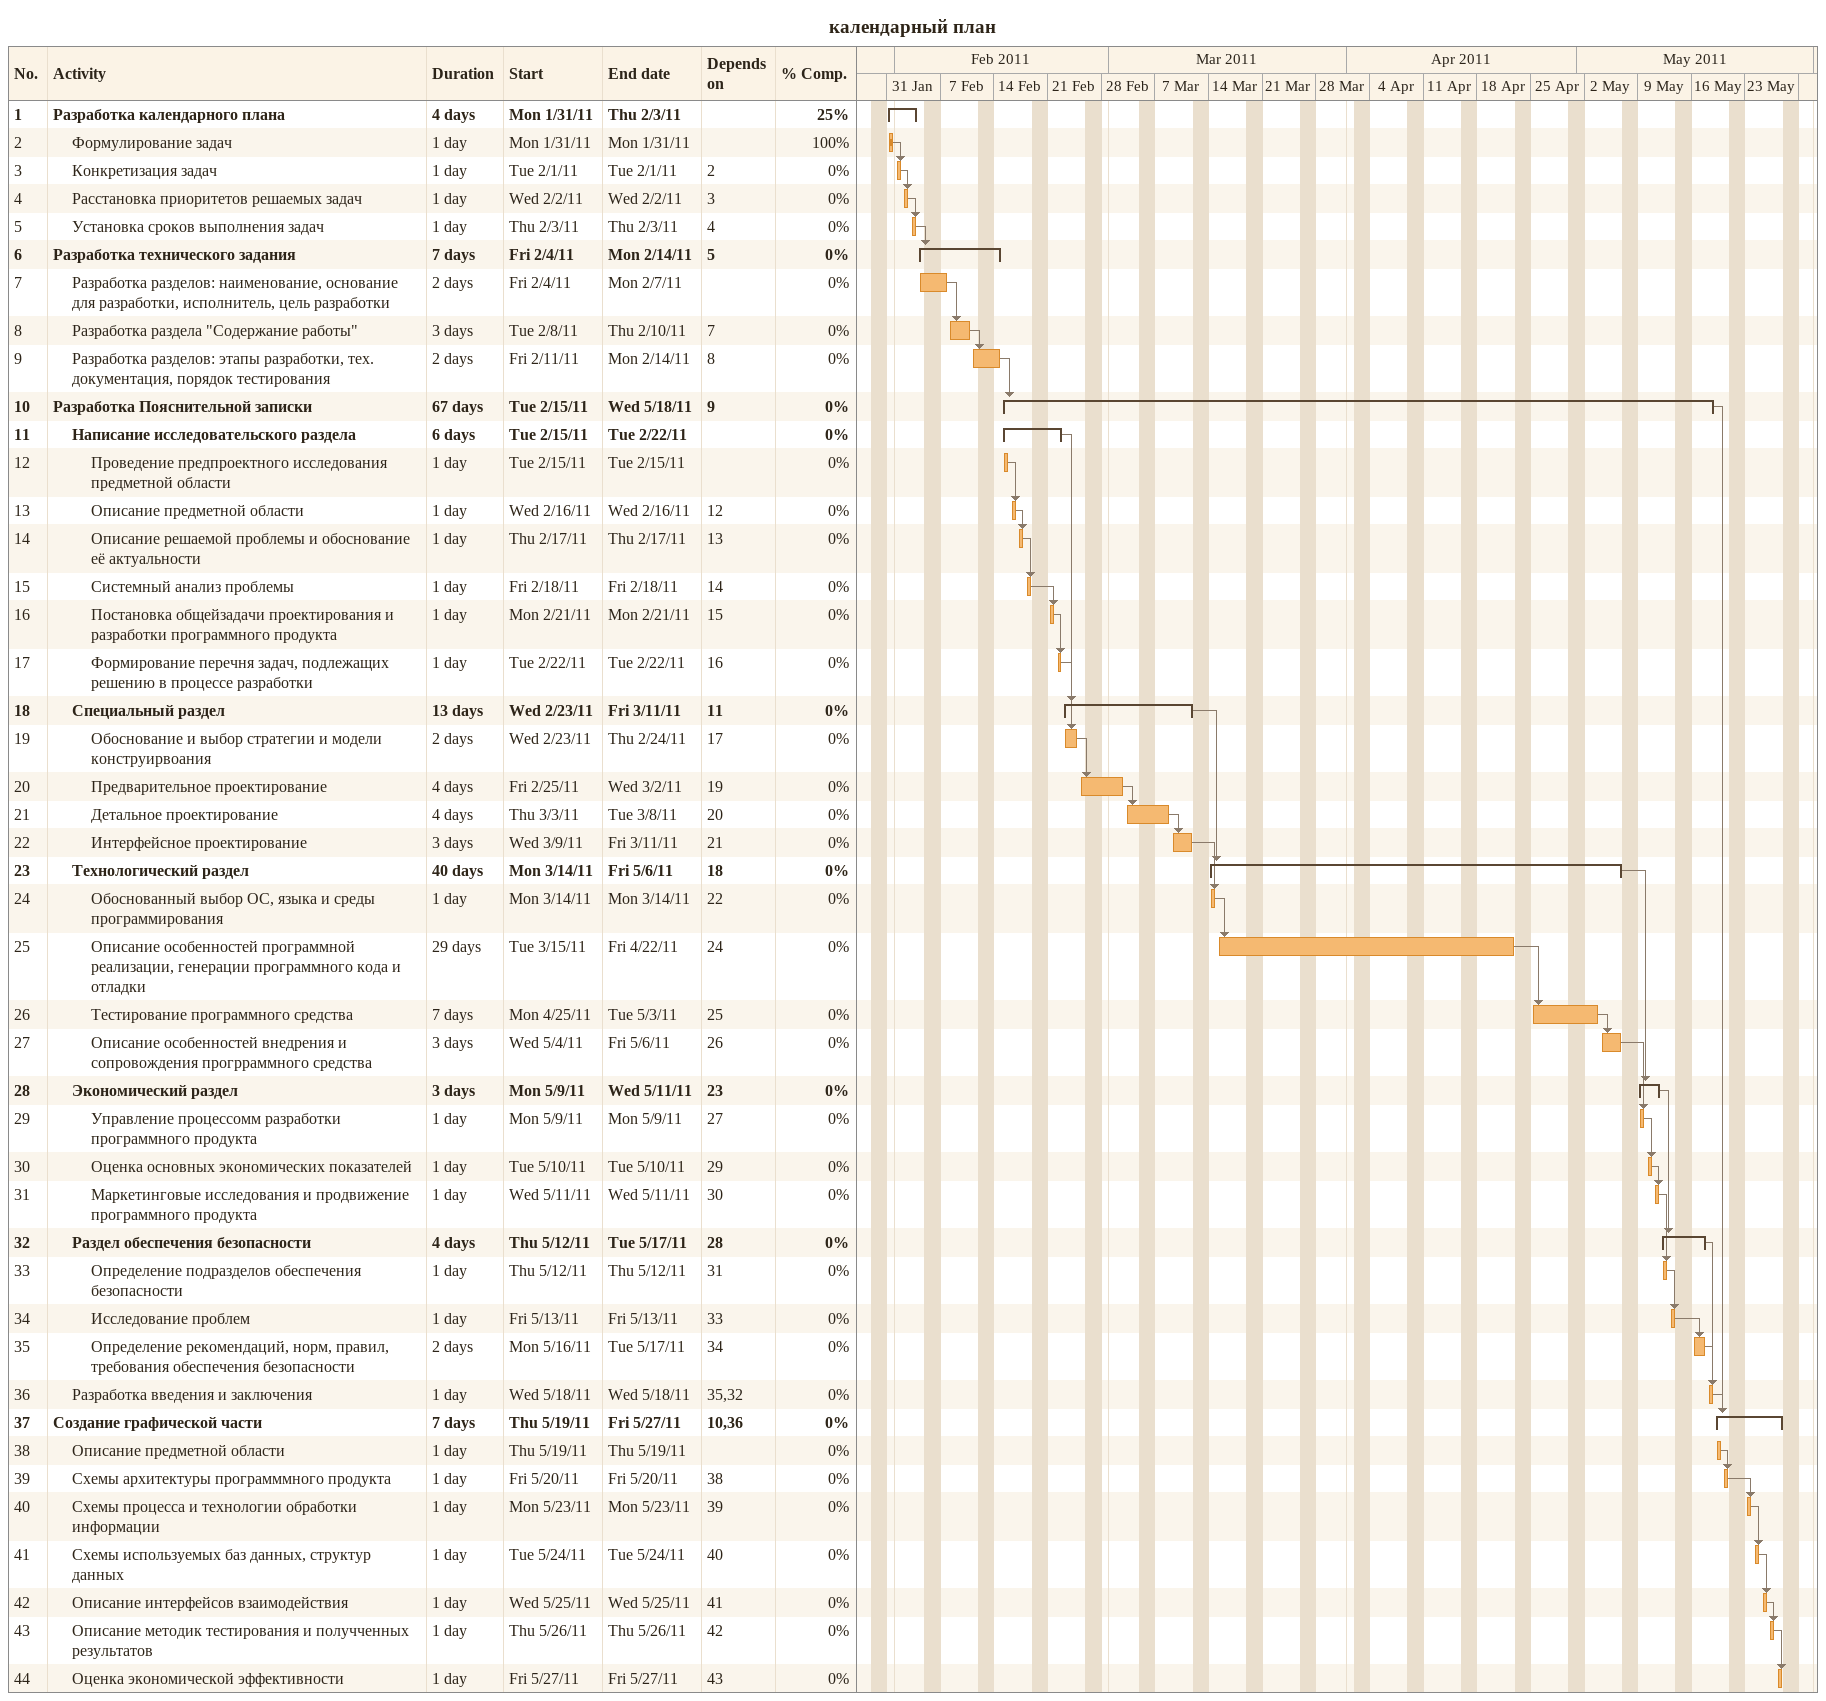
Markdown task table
календарный план

| ID | Level | Task | Duration | Start | Finish | Predecessors | % complete |
|---|---|---|---|---|---|---|---|
| 1 | 1 | **Разработка календарного плана** | 4d | 2011-01-31 | 2011-02-03 |  | 25 |
| 2 | 2 | Формулирование задач | 1d | 2011-01-31 | 2011-01-31 |  | 100 |
| 3 | 2 | Конкретизация задач | 1d | 2011-02-01 | 2011-02-01 | 2 | 0 |
| 4 | 2 | Расстановка приоритетов решаемых задач | 1d | 2011-02-02 | 2011-02-02 | 3 | 0 |
| 5 | 2 | Установка сроков выполнения задач | 1d | 2011-02-03 | 2011-02-03 | 4 | 0 |
| 6 | 1 | **Разработка технического задания** | 7d | 2011-02-04 | 2011-02-14 | 5 | 0 |
| 7 | 2 | Разработка разделов: наименование, основание для разработки, исполнитель, цель разработки | 2d | 2011-02-04 | 2011-02-07 |  | 0 |
| 8 | 2 | Разработка раздела "Содержание работы" | 3d | 2011-02-08 | 2011-02-10 | 7 | 0 |
| 9 | 2 | Разработка разделов: этапы разработки, тех. документация, порядок тестирования | 2d | 2011-02-11 | 2011-02-14 | 8 | 0 |
| 10 | 1 | **Разработка Пояснительной записки** | 67d | 2011-02-15 | 2011-05-18 | 9 | 0 |
| 11 | 2 | **Написание исследовательского раздела** | 6d | 2011-02-15 | 2011-02-22 |  | 0 |
| 12 | 3 | Проведение предпроектного исследования предметной области | 1d | 2011-02-15 | 2011-02-15 |  | 0 |
| 13 | 3 | Описание предметной области | 1d | 2011-02-16 | 2011-02-16 | 12 | 0 |
| 14 | 3 | Описание решаемой проблемы и обоснование её актуальности | 1d | 2011-02-17 | 2011-02-17 | 13 | 0 |
| 15 | 3 | Системный анализ проблемы | 1d | 2011-02-18 | 2011-02-18 | 14 | 0 |
| 16 | 3 | Постановка общейзадачи проектирования и разработки программного продукта | 1d | 2011-02-21 | 2011-02-21 | 15 | 0 |
| 17 | 3 | Формирование перечня задач, подлежащих решению в процессе разработки | 1d | 2011-02-22 | 2011-02-22 | 16 | 0 |
| 18 | 2 | **Специальный раздел** | 13d | 2011-02-23 | 2011-03-11 | 11 | 0 |
| 19 | 3 | Обоснование и выбор стратегии и модели конструирвоания | 2d | 2011-02-23 | 2011-02-24 | 17 | 0 |
| 20 | 3 | Предварительное проектирование | 4d | 2011-02-25 | 2011-03-02 | 19 | 0 |
| 21 | 3 | Детальное проектирование | 4d | 2011-03-03 | 2011-03-08 | 20 | 0 |
| 22 | 3 | Интерфейсное проектирование | 3d | 2011-03-09 | 2011-03-11 | 21 | 0 |
| 23 | 2 | **Технологический раздел** | 40d | 2011-03-14 | 2011-05-06 | 18 | 0 |
| 24 | 3 | Обоснованный выбор ОС, языка и среды программирования | 1d | 2011-03-14 | 2011-03-14 | 22 | 0 |
| 25 | 3 | Описание особенностей программной реализации, генерации программного кода и отладки | 29d | 2011-03-15 | 2011-04-22 | 24 | 0 |
| 26 | 3 | Тестирование программного средства | 7d | 2011-04-25 | 2011-05-03 | 25 | 0 |
| 27 | 3 | Описание особенностей внедрения и сопровождения прогрраммного средства | 3d | 2011-05-04 | 2011-05-06 | 26 | 0 |
| 28 | 2 | **Экономический раздел** | 3d | 2011-05-09 | 2011-05-11 | 23 | 0 |
| 29 | 3 | Управление процессомм разработки программного продукта | 1d | 2011-05-09 | 2011-05-09 | 27 | 0 |
| 30 | 3 | Оценка основных экономических показателей | 1d | 2011-05-10 | 2011-05-10 | 29 | 0 |
| 31 | 3 | Маркетинговые исследования и продвижение программного продукта | 1d | 2011-05-11 | 2011-05-11 | 30 | 0 |
| 32 | 2 | **Раздел обеспечения безопасности** | 4d | 2011-05-12 | 2011-05-17 | 28 | 0 |
| 33 | 3 | Определение подразделов обеспечения безопасности | 1d | 2011-05-12 | 2011-05-12 | 31 | 0 |
| 34 | 3 | Исследование проблем | 1d | 2011-05-13 | 2011-05-13 | 33 | 0 |
| 35 | 3 | Определение рекомендаций, норм, правил, требования обеспечения безопасности | 2d | 2011-05-16 | 2011-05-17 | 34 | 0 |
| 36 | 2 | Разработка введения и заключения | 1d | 2011-05-18 | 2011-05-18 | 35, 32 | 0 |
| 37 | 1 | **Создание графической части** | 7d | 2011-05-19 | 2011-05-27 | 10, 36 | 0 |
| 38 | 2 | Описание предметной области | 1d | 2011-05-19 | 2011-05-19 |  | 0 |
| 39 | 2 | Схемы архитектуры программмного продукта | 1d | 2011-05-20 | 2011-05-20 | 38 | 0 |
| 40 | 2 | Схемы процесса и технологии обработки информации | 1d | 2011-05-23 | 2011-05-23 | 39 | 0 |
| 41 | 2 | Схемы используемых баз данных, структур данных | 1d | 2011-05-24 | 2011-05-24 | 40 | 0 |
| 42 | 2 | Описание интерфейсов взаимодействия | 1d | 2011-05-25 | 2011-05-25 | 41 | 0 |
| 43 | 2 | Описание методик тестирования и получченных результатов | 1d | 2011-05-26 | 2011-05-26 | 42 | 0 |
| 44 | 2 | Оценка экономической эффективности | 1d | 2011-05-27 | 2011-05-27 | 43 | 0 |
